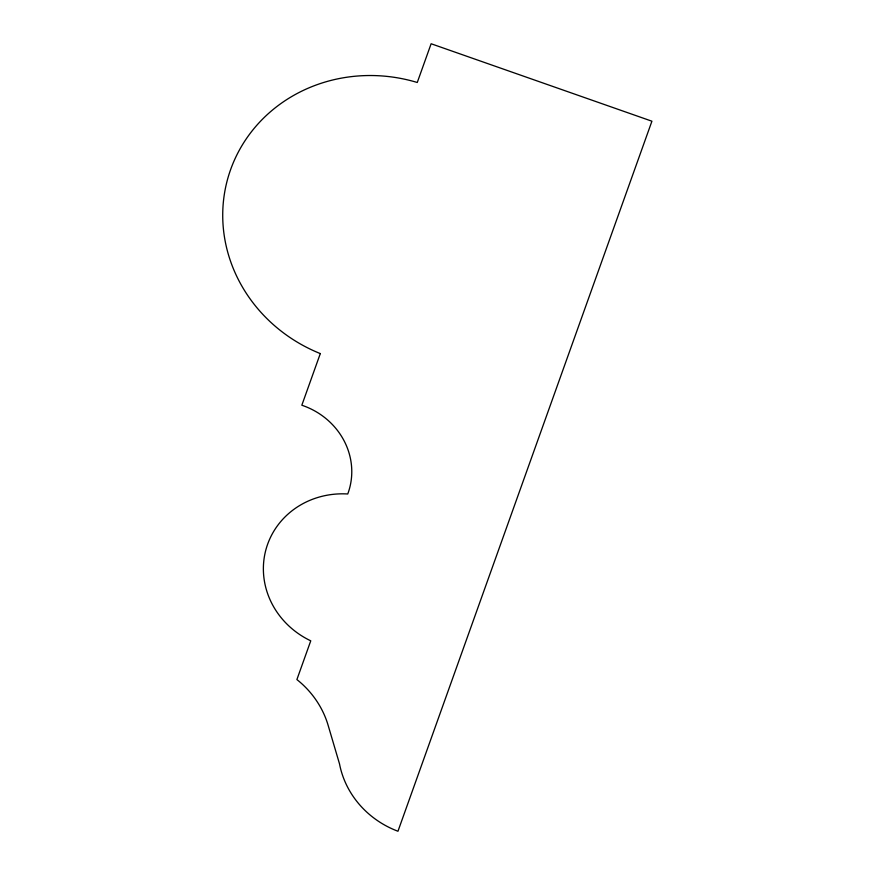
<?xml version="1.0" encoding="UTF-8"?>
<svg xmlns="http://www.w3.org/2000/svg" width="875" height="875" viewBox="0 0 875 875"><rect width="100%" height="100%" fill="white"/><g stroke="black" fill="none" stroke-linecap="round" stroke-linejoin="round"><path stroke-width="1.31" d="M320.305 353.587L301.831 405.223A72.133 67.616 16.8 0 1 347.747 493.981A82.491 77.317 16.8 0 0 265.573 550.987A82.491 77.317 16.8 0 0 310.756 640.828L296.898 679.558A93.384 87.533 16.8 0 1 328.267 725.78L339.511 763.875A91.197 85.477 16.8 0 0 397.961 831.25L651.919 121.209L431.123 43.75L417.266 82.48A153.748 144.102 16.8 0 0 230.628 169.564A153.748 144.102 16.8 0 0 320.305 353.587"/></g></svg>
